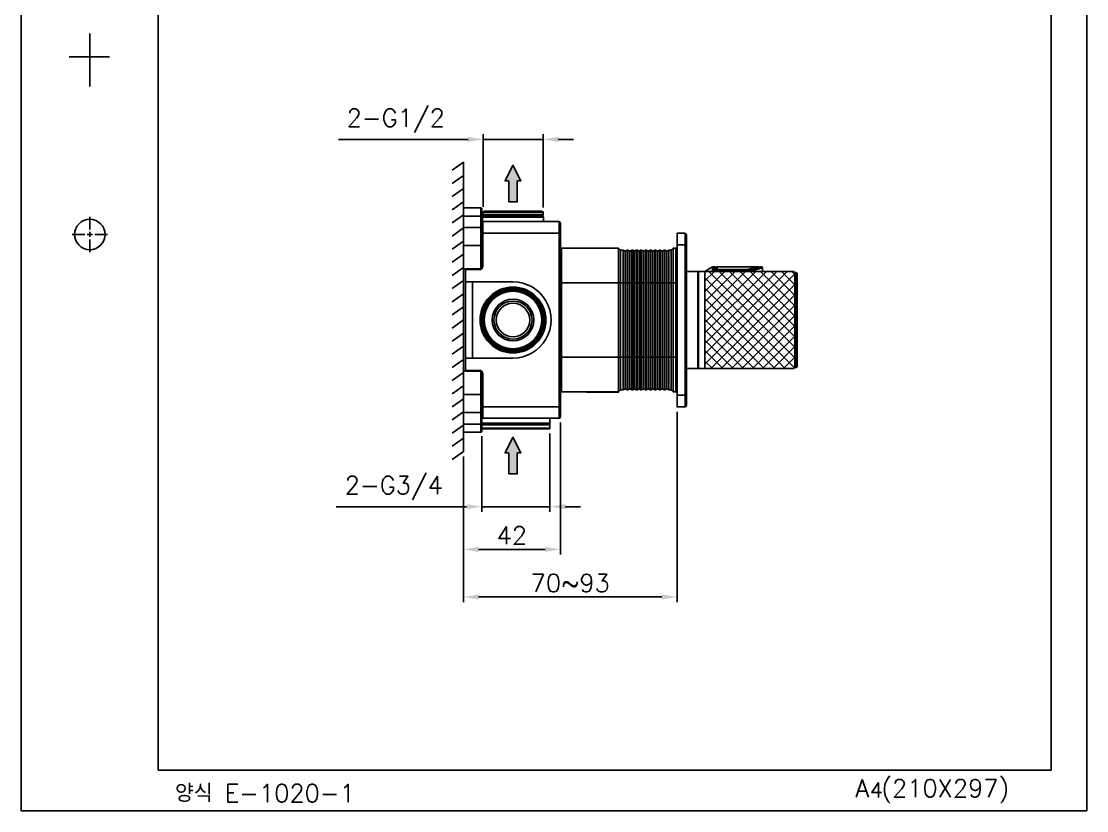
# Model space of a CAD drawing. Extents: x -1640 to -1430, y -4199 to -3902.
# Drawn here: x -1640.3 to -1430.3, y -4199.1 to -4043.7 of the extents above; entities that cross this region are included whole.
import ezdxf

# ---------------------------------------------------------------- set-up
doc = ezdxf.new("R2010")
doc.units = 0
doc.header["$LTSCALE"] = 7
doc.layers.get('0').update_dxf_attribs({"color": 2, "linetype": 'CONTINUOUS'})
for name, color, linetype in [('DIM', 2, 'CONTINUOUS'), ('DWG', 7, 'CONTINUOUS'), ('TXT', 4, 'CONTINUOUS')]:
    doc.layers.add(name, color=color, linetype=linetype)
doc.styles.add('GHS', font='ROMANS.shx', dxfattribs={"bigfont": 'GHS.shx'})

# ---------------------------------------------------------------- blocks, each defined once
blk = doc.blocks.new('BORDER')
for p, q in [((0, 1), (0, 0)), ((1, 0), (1, 1)), ((0, 0), (1, 0))]:
    blk.add_line(p, q)

msp = doc.modelspace()

# ---------------------------------------------------------------- linework, layer by layer
for p, q in [((-1626.86, -4046.05), (-1626.86, -4056.5)), ((-1622.93, -4050.63), (-1630.9, -4050.63)), ((-1626.84, -4084.63), (-1626.84, -4082.13)), ((-1627.84, -4085.63), (-1630.34, -4085.63)), ((-1627.34, -4085.63), (-1626.34, -4085.63)), ((-1626.84, -4086.13), (-1626.84, -4085.13)), ((-1625.84, -4085.63), (-1623.34, -4085.63)), ((-1626.84, -4086.63), (-1626.84, -4089.13))]:
    msp.add_line(p, q)
msp.add_circle((-1626.84, -4085.63), 3)
at = {"layer": 'DIM', "ltscale": 0.6}
for p, q in [((-1552.29, -4066.91), (-1577.79, -4066.91)), ((-1549.29, -4080.22), (-1549.29, -4065.91)), ((-1537.51, -4066.91), (-1549.29, -4066.91)), ((-1537.51, -4080.3), (-1537.51, -4065.91)), ((-1534.51, -4066.91), (-1531.51, -4066.91)), ((-1511.09, -4120.59), (-1511.09, -4158.04)), ((-1534.08, -4122.64), (-1534.08, -4148.66)), ((-1549.58, -4125.37), (-1549.58, -4140.25)), ((-1536.14, -4124.81), (-1536.14, -4140.25)), ((-1553.21, -4129.36), (-1553.21, -4148.66)), ((-1553.21, -4129.36), (-1553.21, -4158.04)), ((-1552.58, -4139.25), (-1578.25, -4139.25)), ((-1536.14, -4139.25), (-1549.58, -4139.25)), ((-1533.14, -4139.25), (-1530.14, -4139.25)), ((-1550.21, -4147.66), (-1537.08, -4147.66)), ((-1550.21, -4157.04), (-1514.09, -4157.04))]:
    msp.add_line(p, q, dxfattribs=at)
for points in [[(-1552.29, -4066.41), (-1552.29, -4067.41), (-1549.29, -4066.91)], [(-1534.51, -4066.41), (-1534.51, -4067.41), (-1537.51, -4066.91)], [(-1552.58, -4138.75), (-1552.58, -4139.75), (-1549.58, -4139.25)], [(-1533.14, -4138.75), (-1533.14, -4139.75), (-1536.14, -4139.25)], [(-1550.21, -4147.16), (-1550.21, -4148.16), (-1553.21, -4147.66)], [(-1537.08, -4147.16), (-1537.08, -4148.16), (-1534.08, -4147.66)], [(-1550.21, -4156.54), (-1550.21, -4157.54), (-1553.21, -4157.04)], [(-1514.09, -4156.54), (-1514.09, -4157.54), (-1511.09, -4157.04)]]:
    msp.add_solid(points, dxfattribs=at)
at = {"layer": 'DWG'}
for points in [[(-1553.21, -4071.42), (-1555.41, -4073)], [(-1553.21, -4071.42), (-1553.21, -4128.36)], [(-1553.21, -4074.01), (-1555.41, -4075.58)], [(-1553.21, -4076.6), (-1555.41, -4078.17)], [(-1553.21, -4079.18), (-1555.41, -4080.76)], [(-1553.21, -4081.77), (-1555.41, -4083.35)], [(-1549.58, -4082.1), (-1549.64, -4082.04), (-1549.79, -4082.01), (-1549.79, -4080.37), (-1553.21, -4080.37), (-1553.21, -4082.01), (-1553.21, -4084.27), (-1553.21, -4087.81), (-1549.79, -4087.81), (-1549.79, -4084.27)], [(-1553.21, -4084.27), (-1549.79, -4084.27), (-1549.79, -4082.01), (-1553.21, -4082.01)], [(-1549.79, -4080.4), (-1549.64, -4080.46), (-1549.58, -4080.61), (-1549.58, -4082.1), (-1549.58, -4084.36)], [(-1537.39, -4083.11), (-1537.39, -4082.22), (-1549.46, -4082.22), (-1549.46, -4083.08)], [(-1549.23, -4082.01), (-1549.38, -4082.07), (-1549.44, -4082.22)], [(-1549.11, -4081.09), (-1549.26, -4081.15), (-1549.32, -4081.3)], [(-1549.32, -4081.74), (-1549.26, -4081.89), (-1549.11, -4081.95)], [(-1549.23, -4081.98), (-1537.62, -4081.98)], [(-1549.11, -4081.06), (-1537.71, -4081.06)], [(-1537.51, -4081.3), (-1537.56, -4081.15), (-1537.71, -4081.09)], [(-1537.71, -4081.95), (-1537.56, -4081.89), (-1537.51, -4081.74)], [(-1537.42, -4082.22), (-1537.48, -4082.07), (-1537.62, -4082.01)], [(-1553.21, -4084.36), (-1555.41, -4085.94)], [(-1549.79, -4084.3), (-1549.64, -4084.33), (-1549.58, -4084.36), (-1549.58, -4087.6), (-1549.58, -4091.65), (-1549.35, -4091.65), (-1549.35, -4085.4), (-1534.32, -4085.4), (-1534.32, -4083.11), (-1549.35, -4083.11), (-1549.49, -4083.05), (-1549.55, -4082.9)], [(-1549.58, -4085.4), (-1549.35, -4085.4), (-1549.35, -4083.14), (-1549.35, -4083.11), (-1549.46, -4083.11), (-1549.52, -4083.05), (-1549.55, -4082.96), (-1549.58, -4082.9)], [(-1549.38, -4083.11), (-1549.35, -4083.11)], [(-1534.11, -4083.35), (-1534.17, -4083.2), (-1534.32, -4083.14)], [(-1534.08, -4121.64), (-1534.08, -4119.59), (-1534.32, -4119.59), (-1534.32, -4085.4), (-1534.08, -4085.4), (-1534.08, -4083.35)], [(-1534.08, -4085.4), (-1534.08, -4119.59)], [(-1509.24, -4085.64), (-1509.24, -4087.66), (-1509.48, -4087.66), (-1509.48, -4085.4), (-1511.09, -4085.4), (-1511.09, -4087.66)], [(-1509.27, -4085.64), (-1509.33, -4085.49), (-1509.48, -4085.43)], [(-1553.21, -4086.95), (-1555.41, -4088.53)], [(-1553.21, -4087.81), (-1553.21, -4092.45), (-1552.77, -4092.45)], [(-1549.58, -4091.65), (-1549.58, -4091.83), (-1549.64, -4092.16), (-1549.67, -4092.3), (-1549.73, -4092.36), (-1549.79, -4092.39), (-1549.79, -4087.81), (-1549.64, -4087.75), (-1549.58, -4087.6)], [(-1534.08, -4095.19), (-1533.85, -4095.19), (-1533.85, -4109.77), (-1522.6, -4109.77), (-1522.6, -4095.19), (-1533.85, -4095.19), (-1533.85, -4088.35), (-1522.6, -4088.35), (-1522.6, -4095.19), (-1522.24, -4095.19), (-1522.24, -4088.73)], [(-1534.05, -4088.14), (-1533.99, -4088.29), (-1533.85, -4088.35)], [(-1521.71, -4088.73), (-1522.24, -4088.73), (-1522.6, -4088.35)], [(-1511.86, -4088.35), (-1512.22, -4088.73), (-1512.22, -4095.19), (-1512.72, -4095.19), (-1512.72, -4109.77), (-1512.22, -4109.77), (-1512.22, -4116.25), (-1512.72, -4116.25), (-1513.11, -4116.02)], [(-1511.3, -4116.61), (-1511.86, -4116.61), (-1511.86, -4109.77), (-1511.3, -4109.77), (-1511.3, -4095.19), (-1511.86, -4095.19), (-1511.86, -4109.77), (-1512.22, -4109.77), (-1512.22, -4095.19), (-1511.86, -4095.19), (-1511.86, -4088.35), (-1511.3, -4088.35), (-1511.3, -4095.19), (-1511.09, -4095.19), (-1511.09, -4109.77)], [(-1511.09, -4088.59), (-1511.15, -4088.44), (-1511.3, -4088.38)], [(-1511.09, -4095.19), (-1511.09, -4088.59), (-1511.09, -4095.19), (-1511.09, -4109.77), (-1511.09, -4116.37), (-1511.09, -4109.77), (-1511.3, -4109.77), (-1511.3, -4116.61), (-1511.21, -4116.58), (-1511.15, -4116.55), (-1511.09, -4116.46), (-1511.09, -4116.37)], [(-1509.24, -4119.35), (-1509.24, -4117.29), (-1509.48, -4117.29), (-1509.48, -4087.66), (-1511.09, -4087.66), (-1511.09, -4117.29)], [(-1509.24, -4087.66), (-1509.24, -4117.29)], [(-1553.21, -4089.54), (-1555.41, -4091.11)], [(-1521.71, -4116.25), (-1521.71, -4116.19), (-1521.71, -4116.07), (-1521.71, -4115.93), (-1521.71, -4115.69), (-1521.71, -4115.42), (-1521.71, -4115.06), (-1521.71, -4114.71), (-1521.71, -4114.26), (-1521.71, -4113.81), (-1521.71, -4113.31), (-1521.71, -4112.77), (-1521.71, -4112.21), (-1521.71, -4111.02), (-1521.71, -4109.77), (-1521.32, -4109.77), (-1521.32, -4095.19), (-1520.93, -4095.19), (-1520.93, -4088.73)], [(-1520.82, -4088.73), (-1520.93, -4088.73), (-1521.32, -4088.94)], [(-1520.82, -4116.25), (-1520.82, -4116.19), (-1520.82, -4116.07), (-1520.82, -4115.93), (-1520.82, -4115.69), (-1520.82, -4115.42), (-1520.82, -4115.06), (-1520.82, -4114.71), (-1520.82, -4114.26), (-1520.82, -4113.81), (-1520.82, -4113.31), (-1520.82, -4112.77), (-1520.82, -4112.21), (-1520.82, -4111.02), (-1520.82, -4109.77), (-1520.4, -4109.77), (-1520.4, -4095.19), (-1520.82, -4095.19), (-1520.82, -4088.73), (-1520.4, -4088.94)], [(-1520.01, -4088.73), (-1520.4, -4088.94), (-1520.4, -4095.19), (-1520.01, -4095.19), (-1520.01, -4109.77), (-1519.89, -4109.77), (-1519.89, -4111.02), (-1519.89, -4112.21), (-1519.89, -4112.77), (-1519.89, -4113.31), (-1519.89, -4113.81), (-1519.89, -4114.26), (-1519.89, -4114.71), (-1519.89, -4115.06), (-1519.89, -4115.42), (-1519.89, -4115.69), (-1519.89, -4115.93), (-1519.89, -4116.07), (-1519.89, -4116.19), (-1519.89, -4116.25)], [(-1519.51, -4088.94), (-1519.89, -4088.73)], [(-1518.97, -4088.73), (-1519.12, -4088.73)], [(-1518.2, -4088.73), (-1518.58, -4088.94)], [(-1517.16, -4116.25), (-1517.28, -4116.25), (-1517.69, -4116.02), (-1517.69, -4115.96), (-1517.69, -4115.87), (-1517.69, -4115.69), (-1517.69, -4115.48), (-1517.69, -4115.21), (-1517.69, -4114.88), (-1517.69, -4114.53), (-1517.69, -4114.11), (-1517.69, -4113.66), (-1517.69, -4113.19), (-1517.69, -4112.65), (-1517.69, -4112.12), (-1517.69, -4110.96), (-1517.69, -4109.77), (-1518.08, -4109.77), (-1518.08, -4095.19), (-1517.69, -4095.19), (-1517.69, -4088.94), (-1518.08, -4088.73)], [(-1517.28, -4088.73), (-1517.69, -4088.94)], [(-1516.38, -4088.73), (-1516.26, -4088.73), (-1516.26, -4095.19), (-1516.38, -4095.19), (-1516.38, -4109.77), (-1516.77, -4109.77), (-1516.77, -4110.96), (-1516.77, -4112.12), (-1516.77, -4112.65), (-1516.77, -4113.19), (-1516.77, -4113.66), (-1516.77, -4114.11), (-1516.77, -4114.53), (-1516.77, -4114.88), (-1516.77, -4115.21), (-1516.77, -4115.48), (-1516.77, -4115.69), (-1516.77, -4115.87), (-1516.77, -4115.96), (-1516.77, -4116.02), (-1517.16, -4116.25), (-1517.16, -4116.19), (-1517.16, -4116.07), (-1517.16, -4115.93), (-1517.16, -4115.69), (-1517.16, -4115.42), (-1517.16, -4115.06), (-1517.16, -4114.71), (-1517.16, -4114.26), (-1517.16, -4113.81), (-1517.16, -4113.31), (-1517.16, -4112.77), (-1517.16, -4112.21), (-1517.16, -4111.02), (-1517.16, -4109.77), (-1517.28, -4109.77), (-1517.28, -4111.02), (-1517.28, -4112.21), (-1517.28, -4112.77), (-1517.28, -4113.31), (-1517.28, -4113.81), (-1517.28, -4114.26), (-1517.28, -4114.71), (-1517.28, -4115.06), (-1517.28, -4115.42), (-1517.28, -4115.69), (-1517.28, -4115.9), (-1517.28, -4116.07), (-1517.28, -4116.19), (-1517.28, -4116.25)], [(-1516.77, -4088.94), (-1517.16, -4088.73)], [(-1515.85, -4088.94), (-1516.26, -4088.73)], [(-1514.54, -4116.25), (-1514.54, -4116.19), (-1514.54, -4116.07), (-1514.54, -4115.9), (-1514.54, -4115.69), (-1514.54, -4115.42), (-1514.54, -4115.06), (-1514.54, -4114.71), (-1514.54, -4114.26), (-1514.54, -4113.81), (-1514.54, -4113.31), (-1514.54, -4112.77), (-1514.54, -4112.21), (-1514.54, -4111.02), (-1514.54, -4109.77), (-1514.95, -4109.77), (-1514.95, -4095.19), (-1515.34, -4095.19), (-1515.34, -4109.77), (-1515.46, -4109.77), (-1515.46, -4095.19), (-1515.85, -4095.19), (-1515.85, -4088.94), (-1515.46, -4088.73)], [(-1514.95, -4088.94), (-1515.34, -4088.73)], [(-1514.42, -4088.73), (-1514.54, -4088.73)], [(-1513.11, -4088.94), (-1513.53, -4088.73), (-1513.53, -4095.19), (-1513.65, -4095.19), (-1513.65, -4109.77), (-1514.03, -4109.77), (-1514.03, -4095.19), (-1513.65, -4095.19), (-1513.65, -4088.73)], [(-1513.53, -4088.73), (-1513.65, -4088.73), (-1514.03, -4088.94)], [(-1512.22, -4088.73), (-1512.72, -4088.73)], [(-1553.21, -4092.13), (-1555.41, -4093.7)], [(-1549.35, -4091.65), (-1549.38, -4091.89), (-1549.44, -4092.16), (-1549.58, -4092.39), (-1549.67, -4092.48), (-1549.79, -4092.51)], [(-1504.01, -4092.9), (-1504.07, -4092.81), (-1504.07, -4092.04), (-1505.58, -4092.9)], [(-1504.19, -4092.9), (-1504.07, -4092.81)], [(-1503.98, -4092.04), (-1504.04, -4092.07)], [(-1503.98, -4092.9), (-1503.98, -4092.81), (-1504.04, -4092.84)], [(-1503.53, -4092.66), (-1503.62, -4092.6), (-1503.62, -4092.01), (-1503.98, -4092.01), (-1503.98, -4092.81), (-1498.32, -4092.81), (-1498.32, -4092.93)], [(-1503.5, -4092.16), (-1503.53, -4092.07), (-1503.62, -4092.04)], [(-1503.35, -4092.69), (-1503.44, -4092.69), (-1503.53, -4092.66), (-1503.59, -4092.63), (-1503.62, -4092.6)], [(-1503.5, -4092.66), (-1503.47, -4092.66), (-1503.35, -4092.69), (-1498.32, -4092.69), (-1498.29, -4092.69)], [(-1503.47, -4092.72), (-1503.47, -4092.16)], [(-1498.32, -4092.54), (-1497.67, -4092.51), (-1497.05, -4092.45), (-1496.48, -4092.36), (-1496, -4092.27), (-1495.77, -4092.22), (-1495.59, -4092.16), (-1495.41, -4092.13), (-1495.29, -4092.1), (-1495.17, -4092.04), (-1495.11, -4092.04), (-1495.05, -4092.01), (-1495.02, -4092.01), (-1503.2, -4092.01), (-1503.2, -4092.54), (-1498.32, -4092.54), (-1498.32, -4092.69), (-1503.35, -4092.69), (-1503.35, -4092.16)], [(-1503.2, -4092.69), (-1503.35, -4092.69), (-1503.32, -4092.69), (-1503.29, -4092.6), (-1503.2, -4092.57)], [(-1503.2, -4092.04), (-1503.29, -4092.07), (-1503.32, -4092.16)], [(-1498.32, -4092.81), (-1497.52, -4092.78), (-1496.78, -4092.69), (-1496.09, -4092.54), (-1495.8, -4092.48), (-1495.5, -4092.39), (-1495.26, -4092.3), (-1495.02, -4092.24), (-1494.81, -4092.19), (-1494.67, -4092.13), (-1494.52, -4092.07), (-1494.43, -4092.04), (-1494.37, -4092.01), (-1494.64, -4092.01), (-1494.7, -4092.04), (-1494.78, -4092.07), (-1494.9, -4092.1), (-1495.05, -4092.16), (-1495.26, -4092.22), (-1495.47, -4092.27), (-1495.71, -4092.33), (-1495.97, -4092.42), (-1496.24, -4092.48), (-1496.9, -4092.6), (-1497.58, -4092.66), (-1498.32, -4092.69), (-1503.2, -4092.69), (-1503.2, -4092.54)], [(-1497.52, -4092.9), (-1496.84, -4092.84), (-1496.21, -4092.72), (-1495.65, -4092.6), (-1495.14, -4092.45), (-1494.93, -4092.39), (-1494.75, -4092.33), (-1494.61, -4092.27), (-1494.46, -4092.24), (-1494.37, -4092.19), (-1494.28, -4092.16), (-1494.22, -4092.16), (-1494.22, -4092.9)], [(-1494.9, -4092.16), (-1494.93, -4092.07), (-1495.02, -4092.04)], [(-1494.25, -4092.16), (-1494.28, -4092.07), (-1494.37, -4092.04)], [(-1553.21, -4094.71), (-1555.41, -4096.29)], [(-1552.77, -4094.98), (-1552.77, -4110.01)], [(-1551.4, -4094.98), (-1551.4, -4110.01)], [(-1509.24, -4112.06), (-1506.98, -4112.06), (-1506.98, -4092.93), (-1509.24, -4092.93)], [(-1505.61, -4112.06), (-1506.83, -4112.06), (-1506.83, -4092.93), (-1505.61, -4092.93), (-1506.83, -4092.93), (-1506.92, -4092.96), (-1506.95, -4093.05)], [(-1506.83, -4112.06), (-1506.83, -4092.93), (-1505.64, -4092.93)], [(-1505.61, -4094.8), (-1503.71, -4092.93)], [(-1505.61, -4096.86), (-1501.66, -4092.93)], [(-1505.61, -4098.91), (-1499.63, -4092.93)], [(-1505.61, -4100.96), (-1497.58, -4092.93)], [(-1505.61, -4102.98), (-1495.53, -4092.93)], [(-1505.61, -4105.04), (-1493.48, -4092.93)], [(-1505.61, -4107.09), (-1491.45, -4092.93)], [(-1505.61, -4109.14), (-1489.4, -4092.93)], [(-1488.06, -4092.93), (-1505.61, -4092.93), (-1505.61, -4112.06), (-1488.06, -4112.06), (-1487.85, -4111.82)], [(-1505.61, -4111.17), (-1487.85, -4093.41)], [(-1487.91, -4111.88), (-1505.61, -4094.18)], [(-1487.85, -4109.92), (-1504.84, -4092.93)], [(-1487.85, -4107.86), (-1502.79, -4092.93)], [(-1487.85, -4105.81), (-1500.73, -4092.93)], [(-1487.85, -4103.79), (-1498.68, -4092.93)], [(-1487.85, -4101.74), (-1496.66, -4092.93)], [(-1487.85, -4099.68), (-1494.61, -4092.93)], [(-1487.85, -4097.63), (-1492.55, -4092.93)], [(-1487.85, -4095.58), (-1490.5, -4092.93)], [(-1487.85, -4093.55), (-1488.48, -4092.93)], [(-1488.06, -4112.06), (-1487.85, -4111.82), (-1487.61, -4111.82), (-1487.61, -4093.14), (-1487.85, -4093.14), (-1488.06, -4092.93)], [(-1487.85, -4093.14), (-1487.85, -4111.82)], [(-1487.41, -4093.38), (-1487.47, -4093.23), (-1487.61, -4093.17)], [(-1487.38, -4093.38), (-1487.38, -4111.61)], [(-1528.97, -4116.61), (-1528.97, -4116.67), (-1522.6, -4116.67), (-1522.6, -4116.61), (-1522.24, -4116.25), (-1521.71, -4116.25), (-1521.32, -4116.02), (-1521.32, -4115.96), (-1521.32, -4115.87), (-1521.32, -4115.69), (-1521.32, -4115.48), (-1521.32, -4115.21), (-1521.32, -4114.88), (-1521.32, -4114.53), (-1521.32, -4114.11), (-1521.32, -4113.66), (-1521.32, -4113.19), (-1521.32, -4112.65), (-1521.32, -4112.12), (-1521.32, -4110.96), (-1521.32, -4109.77), (-1520.93, -4109.77), (-1520.82, -4109.77), (-1520.82, -4095.19), (-1520.93, -4095.19), (-1520.93, -4109.77), (-1520.93, -4111.02), (-1520.93, -4112.21), (-1520.93, -4112.77), (-1520.93, -4113.31), (-1520.93, -4113.81), (-1520.93, -4114.26), (-1520.93, -4114.71), (-1520.93, -4115.06), (-1520.93, -4115.42), (-1520.93, -4115.69), (-1520.93, -4115.9), (-1520.93, -4116.07), (-1520.93, -4116.19), (-1520.93, -4116.25)], [(-1515.85, -4116.02), (-1515.85, -4115.96), (-1515.85, -4115.87), (-1515.85, -4115.69), (-1515.85, -4115.48), (-1515.85, -4115.21), (-1515.85, -4114.88), (-1515.85, -4114.53), (-1515.85, -4114.11), (-1515.85, -4113.66), (-1515.85, -4113.19), (-1515.85, -4112.65), (-1515.85, -4112.12), (-1515.85, -4110.96), (-1515.85, -4109.77), (-1515.46, -4109.77), (-1515.46, -4111.02), (-1515.46, -4112.21), (-1515.46, -4112.77), (-1515.46, -4113.31), (-1515.46, -4113.81), (-1515.46, -4114.26), (-1515.46, -4114.71), (-1515.46, -4115.06), (-1515.46, -4115.42), (-1515.46, -4115.69), (-1515.46, -4115.9), (-1515.46, -4116.07), (-1515.46, -4116.19), (-1515.46, -4116.25), (-1515.85, -4116.02), (-1516.26, -4116.25), (-1516.26, -4116.19), (-1516.26, -4116.07), (-1516.26, -4115.93), (-1516.26, -4115.69), (-1516.26, -4115.42), (-1516.26, -4115.06), (-1516.26, -4114.71), (-1516.26, -4114.26), (-1516.26, -4113.81), (-1516.26, -4113.31), (-1516.26, -4112.77), (-1516.26, -4112.21), (-1516.26, -4111.02), (-1516.26, -4109.77), (-1515.85, -4109.77), (-1515.85, -4095.19), (-1516.26, -4095.19), (-1516.26, -4109.77), (-1516.38, -4109.77), (-1516.38, -4111.02), (-1516.38, -4112.21), (-1516.38, -4112.77), (-1516.38, -4113.31), (-1516.38, -4113.81), (-1516.38, -4114.26), (-1516.38, -4114.71), (-1516.38, -4115.06), (-1516.38, -4115.42), (-1516.38, -4115.69), (-1516.38, -4115.9), (-1516.38, -4116.07), (-1516.38, -4116.19), (-1516.38, -4116.25)], [(-1512.72, -4116.25), (-1512.72, -4116.19), (-1512.72, -4116.07), (-1512.72, -4115.9), (-1512.72, -4115.69), (-1512.72, -4115.42), (-1512.72, -4115.06), (-1512.72, -4114.71), (-1512.72, -4114.26), (-1512.72, -4113.81), (-1512.72, -4113.31), (-1512.72, -4112.77), (-1512.72, -4112.21), (-1512.72, -4111.02), (-1512.72, -4109.77), (-1513.11, -4109.77), (-1513.53, -4109.77), (-1513.53, -4111.02), (-1513.53, -4112.21), (-1513.53, -4112.77), (-1513.53, -4113.31), (-1513.53, -4113.81), (-1513.53, -4114.26), (-1513.53, -4114.71), (-1513.53, -4115.06), (-1513.53, -4115.42), (-1513.53, -4115.69), (-1513.53, -4115.93), (-1513.53, -4116.07), (-1513.53, -4116.19), (-1513.53, -4116.25), (-1513.11, -4116.02), (-1513.11, -4115.96), (-1513.11, -4115.87), (-1513.11, -4115.69), (-1513.11, -4115.48), (-1513.11, -4115.21), (-1513.11, -4114.88), (-1513.11, -4114.53), (-1513.11, -4114.11), (-1513.11, -4113.66), (-1513.11, -4113.19), (-1513.11, -4112.65), (-1513.11, -4112.12), (-1513.11, -4110.96), (-1513.11, -4109.77), (-1513.11, -4095.19), (-1513.53, -4095.19), (-1513.53, -4109.77), (-1513.65, -4109.77), (-1513.65, -4111.02), (-1513.65, -4112.21), (-1513.65, -4112.77), (-1513.65, -4113.31), (-1513.65, -4113.81), (-1513.65, -4114.26), (-1513.65, -4114.71), (-1513.65, -4115.06), (-1513.65, -4115.42), (-1513.65, -4115.69), (-1513.65, -4115.9), (-1513.65, -4116.07), (-1513.65, -4116.19), (-1513.65, -4116.25)], [(-1489.79, -4112.06), (-1505.61, -4096.23)], [(-1504.42, -4112.06), (-1487.85, -4095.46)], [(-1553.21, -4097.3), (-1555.41, -4098.88)], [(-1491.84, -4112.06), (-1505.61, -4098.28)], [(-1502.4, -4112.06), (-1487.85, -4097.51)], [(-1553.21, -4099.89), (-1555.41, -4101.47)], [(-1493.89, -4112.06), (-1505.61, -4100.34)], [(-1500.35, -4112.06), (-1487.85, -4099.53)], [(-1553.21, -4102.48), (-1555.41, -4104.06)], [(-1495.91, -4112.06), (-1505.61, -4102.36)], [(-1498.29, -4112.06), (-1487.85, -4101.59)], [(-1553.21, -4105.07), (-1555.41, -4106.64)], [(-1497.97, -4112.06), (-1505.61, -4104.41)], [(-1496.24, -4112.06), (-1487.85, -4103.64)], [(-1500.02, -4112.06), (-1505.61, -4106.47)], [(-1494.22, -4112.06), (-1487.85, -4105.69)], [(-1553.21, -4107.66), (-1555.41, -4109.23)], [(-1502.07, -4112.06), (-1505.61, -4108.52)], [(-1492.17, -4112.06), (-1487.85, -4107.71)], [(-1553.21, -4110.24), (-1555.41, -4111.82)], [(-1552.77, -4112.45), (-1552.77, -4110.01), (-1543.43, -4110.01)], [(-1534.08, -4109.77), (-1533.85, -4109.77), (-1533.85, -4116.61), (-1522.6, -4116.61), (-1522.6, -4109.77), (-1522.24, -4109.77), (-1522.24, -4116.25)], [(-1519.51, -4116.02), (-1519.12, -4116.25), (-1519.12, -4116.19), (-1519.12, -4116.07), (-1519.12, -4115.9), (-1519.12, -4115.69), (-1519.12, -4115.42), (-1519.12, -4115.06), (-1519.12, -4114.71), (-1519.12, -4114.26), (-1519.12, -4113.81), (-1519.12, -4113.31), (-1519.12, -4112.77), (-1519.12, -4112.21), (-1519.12, -4111.02), (-1519.12, -4109.77), (-1519.51, -4109.77), (-1519.51, -4110.96), (-1519.51, -4112.12), (-1519.51, -4112.65), (-1519.51, -4113.19), (-1519.51, -4113.66), (-1519.51, -4114.11), (-1519.51, -4114.53), (-1519.51, -4114.88), (-1519.51, -4115.21), (-1519.51, -4115.48), (-1519.51, -4115.69), (-1519.51, -4115.87), (-1519.51, -4115.96), (-1519.51, -4116.02), (-1519.89, -4116.25), (-1520.01, -4116.25), (-1520.4, -4116.02), (-1520.82, -4116.25), (-1520.93, -4116.25), (-1521.32, -4116.02)], [(-1520.01, -4116.25), (-1520.01, -4116.19), (-1520.01, -4116.07), (-1520.01, -4115.9), (-1520.01, -4115.69), (-1520.01, -4115.42), (-1520.01, -4115.06), (-1520.01, -4114.71), (-1520.01, -4114.26), (-1520.01, -4113.81), (-1520.01, -4113.31), (-1520.01, -4112.77), (-1520.01, -4112.21), (-1520.01, -4111.02), (-1520.01, -4109.77), (-1520.4, -4109.77), (-1520.4, -4110.96), (-1520.4, -4112.12), (-1520.4, -4112.65), (-1520.4, -4113.19), (-1520.4, -4113.66), (-1520.4, -4114.11), (-1520.4, -4114.53), (-1520.4, -4114.88), (-1520.4, -4115.21), (-1520.4, -4115.48), (-1520.4, -4115.69), (-1520.4, -4115.87), (-1520.4, -4115.96), (-1520.4, -4116.02)], [(-1518.97, -4116.25), (-1518.97, -4116.19), (-1518.97, -4116.07), (-1518.97, -4115.93), (-1518.97, -4115.69), (-1518.97, -4115.42), (-1518.97, -4115.06), (-1518.97, -4114.71), (-1518.97, -4114.26), (-1518.97, -4113.81), (-1518.97, -4113.31), (-1518.97, -4112.77), (-1518.97, -4112.21), (-1518.97, -4111.02), (-1518.97, -4109.77), (-1518.58, -4109.77), (-1518.58, -4110.96), (-1518.58, -4112.12), (-1518.58, -4112.65), (-1518.58, -4113.19), (-1518.58, -4113.66), (-1518.58, -4114.11), (-1518.58, -4114.53), (-1518.58, -4114.88), (-1518.58, -4115.21), (-1518.58, -4115.48), (-1518.58, -4115.69), (-1518.58, -4115.87), (-1518.58, -4115.96), (-1518.58, -4116.02), (-1518.97, -4116.25), (-1519.12, -4116.25)], [(-1518.08, -4116.25), (-1518.08, -4116.19), (-1518.08, -4116.07), (-1518.08, -4115.93), (-1518.08, -4115.69), (-1518.08, -4115.42), (-1518.08, -4115.06), (-1518.08, -4114.71), (-1518.08, -4114.26), (-1518.08, -4113.81), (-1518.08, -4113.31), (-1518.08, -4112.77), (-1518.08, -4112.21), (-1518.08, -4111.02), (-1518.08, -4109.77), (-1518.2, -4109.77), (-1518.2, -4111.02), (-1518.2, -4112.21), (-1518.2, -4112.77), (-1518.2, -4113.31), (-1518.2, -4113.81), (-1518.2, -4114.26), (-1518.2, -4114.71), (-1518.2, -4115.06), (-1518.2, -4115.42), (-1518.2, -4115.69), (-1518.2, -4115.9), (-1518.2, -4116.07), (-1518.2, -4116.19), (-1518.2, -4116.25)], [(-1515.34, -4116.25), (-1515.34, -4116.19), (-1515.34, -4116.07), (-1515.34, -4115.93), (-1515.34, -4115.69), (-1515.34, -4115.42), (-1515.34, -4115.06), (-1515.34, -4114.71), (-1515.34, -4114.26), (-1515.34, -4113.81), (-1515.34, -4113.31), (-1515.34, -4112.77), (-1515.34, -4112.21), (-1515.34, -4111.02), (-1515.34, -4109.77), (-1514.95, -4109.77), (-1514.95, -4110.96), (-1514.95, -4112.12), (-1514.95, -4112.65), (-1514.95, -4113.19), (-1514.95, -4113.66), (-1514.95, -4114.11), (-1514.95, -4114.53), (-1514.95, -4114.88), (-1514.95, -4115.21), (-1514.95, -4115.48), (-1514.95, -4115.69), (-1514.95, -4115.87), (-1514.95, -4115.96), (-1514.95, -4116.02), (-1515.34, -4116.25), (-1515.46, -4116.25)], [(-1504.1, -4112.06), (-1505.61, -4110.57)], [(-1490.11, -4112.06), (-1487.85, -4109.77)], [(-1487.61, -4111.82), (-1487.47, -4111.76), (-1487.41, -4111.61)], [(-1553.21, -4112.83), (-1555.41, -4114.41)], [(-1553.21, -4120.69), (-1553.21, -4117.15), (-1549.79, -4117.15), (-1549.79, -4112.56), (-1552.77, -4112.56), (-1552.77, -4112.45), (-1549.79, -4112.45), (-1549.79, -4112.56), (-1549.73, -4112.59), (-1549.67, -4112.68), (-1549.64, -4112.83), (-1549.58, -4113.13), (-1549.58, -4113.34)], [(-1553.21, -4117.15), (-1553.21, -4112.5), (-1552.77, -4112.5)], [(-1549.79, -4112.45), (-1549.67, -4112.5), (-1549.58, -4112.59), (-1549.44, -4112.8), (-1549.38, -4113.07), (-1549.35, -4113.34)], [(-1549.58, -4119.59), (-1549.35, -4119.59), (-1549.35, -4121.85), (-1534.32, -4121.85), (-1534.32, -4119.59), (-1549.35, -4119.59), (-1549.35, -4113.34), (-1549.58, -4113.34), (-1549.58, -4117.35), (-1549.58, -4120.6), (-1549.64, -4120.63), (-1549.79, -4120.66)], [(-1506.95, -4111.91), (-1506.83, -4112.03)], [(-1553.21, -4115.42), (-1555.41, -4117)], [(-1553.21, -4118.01), (-1555.41, -4119.59)], [(-1549.79, -4120.69), (-1549.79, -4117.15), (-1549.64, -4117.21), (-1549.58, -4117.35)], [(-1534.08, -4116.85), (-1534.05, -4116.76), (-1534.02, -4116.67), (-1533.94, -4116.64), (-1533.85, -4116.61)], [(-1517.69, -4116.02), (-1518.08, -4116.25), (-1518.2, -4116.25), (-1518.58, -4116.02)], [(-1516.26, -4116.25), (-1516.38, -4116.25), (-1516.77, -4116.02)], [(-1514.42, -4116.25), (-1514.54, -4116.25), (-1514.95, -4116.02)], [(-1513.53, -4116.25), (-1513.65, -4116.25), (-1514.03, -4116.02)], [(-1512.22, -4116.25), (-1511.86, -4116.61)], [(-1509.48, -4119.56), (-1509.33, -4119.5), (-1509.27, -4119.35)], [(-1553.21, -4120.6), (-1555.41, -4122.17)], [(-1549.58, -4120.6), (-1549.58, -4122.89), (-1549.58, -4124.37), (-1549.64, -4124.52), (-1549.79, -4124.58)], [(-1549.58, -4122.77), (-1536.14, -4122.77), (-1536.14, -4121.85)], [(-1549.35, -4121.85), (-1549.32, -4121.85)], [(-1534.32, -4121.85), (-1534.17, -4121.79), (-1534.11, -4121.64)], [(-1553.21, -4123.18), (-1555.41, -4124.76)], [(-1553.21, -4122.98), (-1553.21, -4124.58), (-1549.79, -4124.58), (-1549.79, -4122.98), (-1549.64, -4122.95), (-1549.58, -4122.89)], [(-1549.58, -4122.98), (-1536.23, -4122.98)], [(-1549.58, -4123.81), (-1536.14, -4123.81), (-1536.14, -4123.1), (-1549.58, -4123.1)], [(-1536.14, -4123.81), (-1536.23, -4123.9), (-1549.58, -4123.9)], [(-1536.35, -4122.98), (-1536.2, -4122.92), (-1536.14, -4122.77)], [(-1536.14, -4123.1), (-1536.23, -4123.01)], [(-1553.21, -4125.77), (-1555.41, -4127.35)], [(-1553.21, -4128.36), (-1555.41, -4129.94)]]:
    msp.add_lwpolyline(points, dxfattribs=at)
for points in [[(-1544.26, -4079.21), (-1542.59, -4079.21), (-1542.59, -4075.08), (-1541.85, -4075.08), (-1543.43, -4071.99), (-1545, -4075.08), (-1544.26, -4075.08)], [(-1549.35, -4081.3), (-1549.35, -4081.74), (-1543.43, -4081.74), (-1537.51, -4081.74), (-1537.51, -4081.3)], [(-1521.71, -4095.19), (-1521.32, -4095.19), (-1521.32, -4088.94), (-1521.71, -4088.73)], [(-1520.01, -4095.19), (-1519.89, -4095.19), (-1519.89, -4088.73), (-1520.01, -4088.73)], [(-1519.12, -4088.73), (-1519.51, -4088.94), (-1519.51, -4095.19), (-1519.12, -4095.19)], [(-1518.97, -4095.19), (-1518.58, -4095.19), (-1518.2, -4095.19), (-1518.2, -4109.77), (-1518.58, -4109.77), (-1518.58, -4095.19), (-1518.58, -4088.94), (-1518.97, -4088.73)], [(-1518.2, -4095.19), (-1518.08, -4095.19), (-1518.08, -4088.73), (-1518.2, -4088.73)], [(-1517.28, -4095.19), (-1517.16, -4095.19), (-1517.16, -4088.73), (-1517.28, -4088.73)], [(-1516.38, -4088.73), (-1516.77, -4088.94), (-1516.77, -4095.19), (-1516.38, -4095.19)], [(-1515.46, -4095.19), (-1515.34, -4095.19), (-1515.34, -4088.73), (-1515.46, -4088.73)], [(-1514.54, -4088.73), (-1514.95, -4088.94), (-1514.95, -4095.19), (-1514.54, -4095.19)], [(-1514.42, -4095.19), (-1514.03, -4095.19), (-1514.03, -4088.94), (-1514.42, -4088.73)], [(-1512.72, -4088.73), (-1513.11, -4088.94), (-1513.11, -4095.19), (-1512.72, -4095.19)], [(-1549.79, -4092.39), (-1552.77, -4092.39), (-1552.77, -4092.51), (-1549.79, -4092.51)], [(-1522.24, -4109.77), (-1521.71, -4109.77), (-1521.71, -4095.19), (-1522.24, -4095.19)], [(-1519.89, -4095.19), (-1519.51, -4095.19), (-1519.51, -4109.77), (-1519.89, -4109.77)], [(-1519.12, -4095.19), (-1519.12, -4109.77), (-1518.97, -4109.77), (-1518.97, -4095.19)], [(-1517.69, -4095.19), (-1517.28, -4095.19), (-1517.28, -4109.77), (-1517.69, -4109.77)], [(-1517.16, -4109.77), (-1516.77, -4109.77), (-1516.77, -4095.19), (-1517.16, -4095.19)], [(-1514.42, -4109.77), (-1514.42, -4111.02), (-1514.42, -4112.21), (-1514.42, -4112.77), (-1514.42, -4113.31), (-1514.42, -4113.81), (-1514.42, -4114.26), (-1514.42, -4114.71), (-1514.42, -4115.06), (-1514.42, -4115.42), (-1514.42, -4115.69), (-1514.42, -4115.93), (-1514.42, -4116.07), (-1514.42, -4116.19), (-1514.42, -4116.25), (-1514.03, -4116.02), (-1514.03, -4115.96), (-1514.03, -4115.87), (-1514.03, -4115.69), (-1514.03, -4115.48), (-1514.03, -4115.21), (-1514.03, -4114.88), (-1514.03, -4114.53), (-1514.03, -4114.11), (-1514.03, -4113.66), (-1514.03, -4113.19), (-1514.03, -4112.65), (-1514.03, -4112.12), (-1514.03, -4110.96), (-1514.03, -4109.77), (-1514.42, -4109.77), (-1514.42, -4095.19), (-1514.54, -4095.19), (-1514.54, -4109.77)], [(-1511.09, -4117.29), (-1509.48, -4117.29), (-1509.48, -4119.59), (-1511.09, -4119.59)], [(-1549.79, -4120.69), (-1553.21, -4120.69), (-1553.21, -4122.98), (-1549.79, -4122.98)], [(-1549.35, -4121.85), (-1549.49, -4121.91), (-1549.55, -4122.05), (-1549.55, -4121.99), (-1549.52, -4121.94), (-1549.44, -4121.88)], [(-1544.26, -4132.79), (-1542.59, -4132.79), (-1542.59, -4128.66), (-1541.85, -4128.66), (-1543.43, -4125.56), (-1545, -4128.66), (-1544.26, -4128.66)]]:
    msp.add_lwpolyline(points, close=True, dxfattribs=at)
msp.add_lwpolyline([(-1552.77, -4092.51), (-1552.77, -4094.98), (-1543.43, -4094.98, -1.001332), (-1543.43, -4109.98)], format="xyb", dxfattribs=at)
for centre, radius in [((-1543.43, -4102.48), 6.49), ((-1543.42, -4102.48), 6.24), ((-1543.42, -4102.48), 6.16), ((-1543.43, -4102.48), 6.01), ((-1543.43, -4102.47), 5.92), ((-1543.43, -4102.48), 5.69), ((-1543.42, -4102.48), 4.1), ((-1543.43, -4102.49), 3.75), ((-1543.42, -4102.49), 3.3)]:
    msp.add_circle(centre, radius, dxfattribs=at)
for points in [[(-1543.43, -4071.99), (-1541.85, -4075.08), (-1545, -4075.08)], [(-1544.26, -4075.08), (-1542.59, -4079.21), (-1544.26, -4079.21)], [(-1544.26, -4075.08), (-1542.59, -4075.08), (-1542.59, -4079.21)], [(-1543.43, -4125.56), (-1541.85, -4128.66), (-1545, -4128.66)], [(-1544.26, -4128.66), (-1542.59, -4132.79), (-1544.26, -4132.79)], [(-1544.26, -4128.66), (-1542.59, -4128.66), (-1542.59, -4132.79)]]:
    msp.add_solid(points, dxfattribs=at)
at = {"layer": 'TXT'}
for p, q in [((-1613.34, -4191.13), (-1613.34, -3910.13)), ((-1437.34, -3910.13), (-1437.34, -4191.13)), ((-1437.34, -4191.13), (-1613.34, -4191.13))]:
    msp.add_line(p, q, dxfattribs=at)

# ---------------------------------------------------------------- block references
at = {"xscale": 210, "yscale": 297, "zscale": 210}
msp.add_blockref('BORDER', (-1640.34, -4199.13), dxfattribs=at)

# ---------------------------------------------------------------- texts
at = {"color": 7, "style": 'GHS'}
for s, p in [('양식 E-1020-1', (-1610.05, -4197.43)), ('A (210X297)', (-1475.92, -4196.46))]:
    msp.add_text(s, height=3.5, dxfattribs=at).set_placement(p)
at = {"layer": 'DIM', "ltscale": 0.6, "char_height": 3.5, "attachment_point": 5, "style": 'GHS'}
for s, insert in [('\\A1;2-G1/2', (-1566.54, -4063.24)), ('\\A1;2-G3/4', (-1566.92, -4135.59)), ('\\A1;42', (-1543.65, -4144.91)), ('\\A1;70~93', (-1532.15, -4154.29))]:
    msp.add_mtext(s, dxfattribs=dict(at, insert=insert))
at = {"layer": 'DWG', "style": 'GHS'}
msp.add_text('4', height=3, dxfattribs=at).set_placement((-1473.08, -4196.56))

doc.saveas('drawing.dxf')
